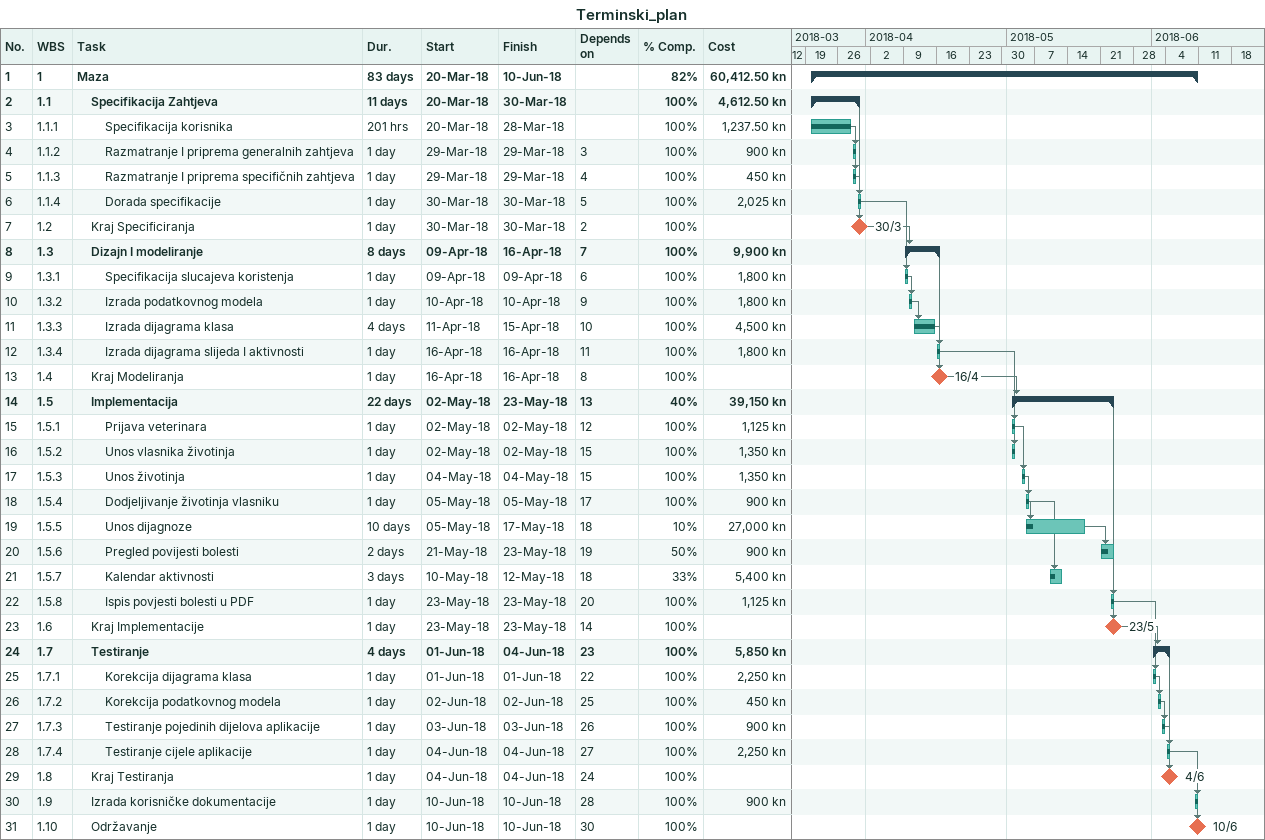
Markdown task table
Terminski_plan

| ID | WBS | Task | Duration | Start | Finish | Predecessors | % complete | Cost (kn) |
|---|---|---|---|---|---|---|---|---|
| 1 | 1 | **Maza** | 83d | 2018-03-20 | 2018-06-10 |  | 82 | 60412.50 |
| 2 | 1.1 | **Specifikacija Zahtjeva** | 11d | 2018-03-20 | 2018-03-30 |  | 100 | 4612.50 |
| 3 | 1.1.1 | Specifikacija korisnika | 201h | 2018-03-20 | 2018-03-28 |  | 100 | 1237.50 |
| 4 | 1.1.2 | Razmatranje I priprema generalnih zahtjeva | 1d | 2018-03-29 | 2018-03-29 | 3 | 100 | 900 |
| 5 | 1.1.3 | Razmatranje I priprema specifičnih zahtjeva | 1d | 2018-03-29 | 2018-03-29 | 4 | 100 | 450 |
| 6 | 1.1.4 | Dorada specifikacije | 1d | 2018-03-30 | 2018-03-30 | 5 | 100 | 2025 |
| 7 | 1.2 | Kraj Specificiranja | 1d | 2018-03-30 | 2018-03-30 | 2 | 100 |  |
| 8 | 1.3 | **Dizajn I modeliranje** | 8d | 2018-04-09 | 2018-04-16 | 7 | 100 | 9900 |
| 9 | 1.3.1 | Specifikacija slucajeva koristenja | 1d | 2018-04-09 | 2018-04-09 | 6 | 100 | 1800 |
| 10 | 1.3.2 | Izrada podatkovnog modela | 1d | 2018-04-10 | 2018-04-10 | 9 | 100 | 1800 |
| 11 | 1.3.3 | Izrada dijagrama klasa | 4d | 2018-04-11 | 2018-04-15 | 10 | 100 | 4500 |
| 12 | 1.3.4 | Izrada dijagrama slijeda I aktivnosti | 1d | 2018-04-16 | 2018-04-16 | 11 | 100 | 1800 |
| 13 | 1.4 | Kraj Modeliranja | 1d | 2018-04-16 | 2018-04-16 | 8 | 100 |  |
| 14 | 1.5 | **Implementacija** | 22d | 2018-05-02 | 2018-05-23 | 13 | 40 | 39150 |
| 15 | 1.5.1 | Prijava veterinara | 1d | 2018-05-02 | 2018-05-02 | 12 | 100 | 1125 |
| 16 | 1.5.2 | Unos vlasnika životinja | 1d | 2018-05-02 | 2018-05-02 | 15 | 100 | 1350 |
| 17 | 1.5.3 | Unos životinja | 1d | 2018-05-04 | 2018-05-04 | 15 | 100 | 1350 |
| 18 | 1.5.4 | Dodjeljivanje životinja vlasniku | 1d | 2018-05-05 | 2018-05-05 | 17 | 100 | 900 |
| 19 | 1.5.5 | Unos dijagnoze | 10d | 2018-05-05 | 2018-05-17 | 18 | 10 | 27000 |
| 20 | 1.5.6 | Pregled povijesti bolesti | 2d | 2018-05-21 | 2018-05-23 | 19 | 50 | 900 |
| 21 | 1.5.7 | Kalendar aktivnosti | 3d | 2018-05-10 | 2018-05-12 | 18 | 33 | 5400 |
| 22 | 1.5.8 | Ispis povjesti bolesti u PDF | 1d | 2018-05-23 | 2018-05-23 | 20 | 100 | 1125 |
| 23 | 1.6 | Kraj Implementacije | 1d | 2018-05-23 | 2018-05-23 | 14 | 100 |  |
| 24 | 1.7 | **Testiranje** | 4d | 2018-06-01 | 2018-06-04 | 23 | 100 | 5850 |
| 25 | 1.7.1 | Korekcija dijagrama klasa | 1d | 2018-06-01 | 2018-06-01 | 22 | 100 | 2250 |
| 26 | 1.7.2 | Korekcija podatkovnog modela | 1d | 2018-06-02 | 2018-06-02 | 25 | 100 | 450 |
| 27 | 1.7.3 | Testiranje pojedinih dijelova aplikacije | 1d | 2018-06-03 | 2018-06-03 | 26 | 100 | 900 |
| 28 | 1.7.4 | Testiranje cijele aplikacije | 1d | 2018-06-04 | 2018-06-04 | 27 | 100 | 2250 |
| 29 | 1.8 | Kraj Testiranja | 1d | 2018-06-04 | 2018-06-04 | 24 | 100 |  |
| 30 | 1.9 | Izrada korisničke dokumentacije | 1d | 2018-06-10 | 2018-06-10 | 28 | 100 | 900 |
| 31 | 1.10 | Održavanje | 1d | 2018-06-10 | 2018-06-10 | 30 | 100 |  |
